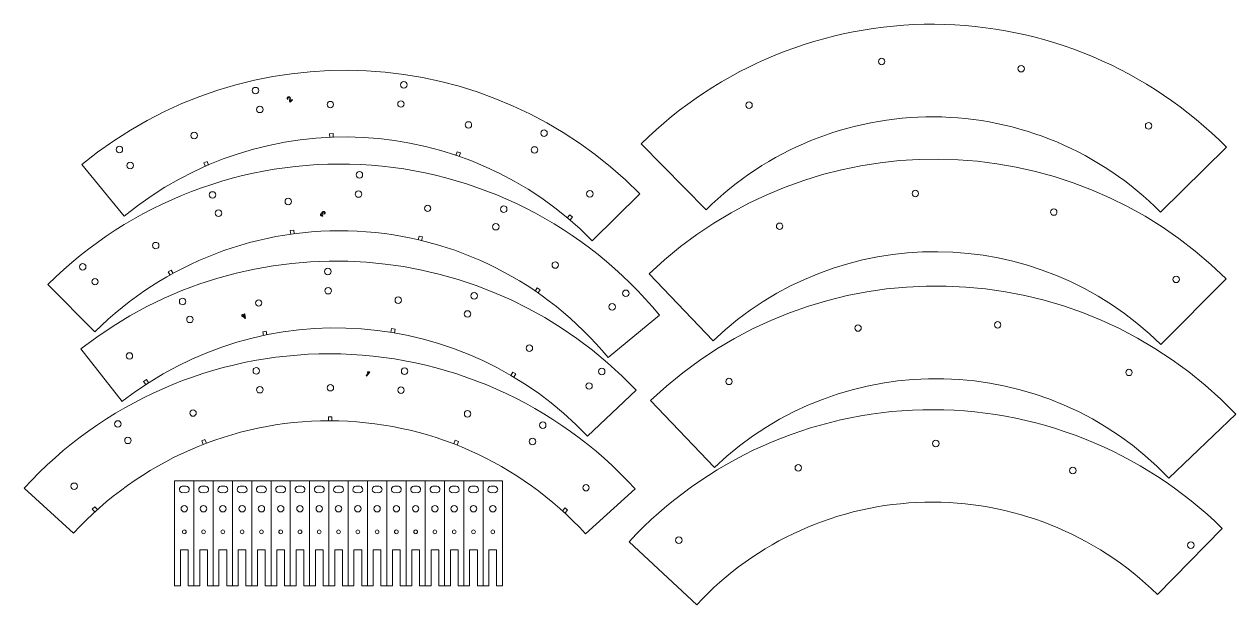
# Model space of a CAD drawing. Header units: inches. Extents: x 6 to 146, y 0 to 34.
# Drawn here: x 6.38 to 53.51, y 1.69 to 24.26 of the extents above; entities that cross this region are included whole.
import ezdxf

# ---------------------------------------------------------------- set-up
doc = ezdxf.new("R2010")
doc.units = ezdxf.units.IN
doc.header["$MEASUREMENT"] = 0
doc.layers.add('cut', color=6, linetype='Continuous', lineweight=0)
doc.layers.add('etch', color=1, linetype='Continuous', lineweight=0)

msp = doc.modelspace()

# ---------------------------------------------------------------- linework, layer by layer
at = {"layer": 'cut'}
for p, q in [((18.388, 20.01), (18.253, 20.005)), ((18.253, 20.005), (18.259, 19.855)), ((18.388, 20.01), (18.394, 19.86)), ((32.904, 17.047), (30.373, 19.607)), ((50.582, 16.951), (53.141, 19.482)), ((13.492, 18.922), (13.368, 18.869)), ((13.368, 18.869), (13.427, 18.731)), ((13.492, 18.922), (13.551, 18.784)), ((23.219, 19.3), (23.17, 19.158)), ((23.347, 19.256), (23.219, 19.3)), ((23.347, 19.256), (23.298, 19.114)), ((8.621, 18.803), (10.268, 16.801)), ((28.47, 15.841), (30.323, 17.665)), ((27.595, 16.849), (27.498, 16.734)), ((27.698, 16.762), (27.595, 16.849)), ((27.698, 16.762), (27.601, 16.647)), ((16.86, 16.256), (16.727, 16.238)), ((16.727, 16.238), (16.747, 16.089)), ((16.86, 16.256), (16.881, 16.107)), ((21.738, 16.021), (21.703, 15.875)), ((21.869, 15.99), (21.738, 16.021)), ((21.869, 15.99), (21.834, 15.843)), ((12.094, 14.696), (11.976, 14.631)), ((11.976, 14.631), (12.048, 14.499)), ((12.094, 14.696), (12.166, 14.564)), ((9.124, 12.301), (7.295, 14.139)), ((33.171, 11.955), (30.688, 14.555)), ((50.596, 11.804), (53.127, 14.363)), ((26.332, 14.008), (26.247, 13.884)), ((26.443, 13.931), (26.332, 14.008)), ((26.443, 13.931), (26.358, 13.808)), ((31.092, 12.945), (29.089, 11.299)), ((15.785, 12.329), (15.652, 12.302)), ((15.652, 12.302), (15.683, 12.155)), ((15.785, 12.329), (15.815, 12.182)), ((20.667, 12.427), (20.642, 12.279)), ((20.8, 12.405), (20.667, 12.427)), ((20.8, 12.405), (20.775, 12.257)), ((8.578, 11.637), (10.18, 9.589)), ((11.135, 10.447), (11.022, 10.374)), ((11.022, 10.374), (11.103, 10.248)), ((11.135, 10.447), (11.217, 10.321)), ((25.387, 10.732), (25.311, 10.603)), ((25.503, 10.663), (25.387, 10.732)), ((25.503, 10.663), (25.427, 10.534)), ((30.178, 10.03), (28.291, 8.241)), ((30.743, 9.634), (33.228, 7.029)), ((18.209, 8.996), (18.209, 8.846)), ((18.344, 8.995), (18.209, 8.996)), ((18.344, 8.995), (18.344, 8.845)), ((53.506, 9.096), (50.901, 6.611)), ((13.407, 8.11), (13.281, 8.062)), ((13.281, 8.062), (13.335, 7.921)), ((13.407, 8.11), (13.461, 7.97)), ((23.142, 8.087), (23.087, 7.947)), ((23.268, 8.037), (23.142, 8.087)), ((23.268, 8.037), (23.213, 7.898)), ((8.293, 4.471), (6.377, 6.228)), ((12.978, 6.51), (12.228, 6.51)), ((12.228, 2.425), (12.228, 6.51)), ((13.728, 6.51), (12.978, 6.51)), ((12.978, 2.425), (12.978, 6.51)), ((14.478, 6.51), (13.728, 6.51)), ((13.728, 2.425), (13.728, 6.51)), ((15.228, 6.51), (14.478, 6.51)), ((14.478, 2.425), (14.478, 6.51)), ((15.978, 6.51), (15.228, 6.51)), ((15.228, 2.425), (15.228, 6.51)), ((16.728, 6.51), (15.978, 6.51)), ((15.978, 2.425), (15.978, 6.51)), ((17.478, 6.51), (16.728, 6.51)), ((16.728, 2.425), (16.728, 6.51)), ((18.228, 6.51), (17.478, 6.51)), ((17.478, 2.425), (17.478, 6.51)), ((18.978, 6.51), (18.228, 6.51)), ((18.228, 2.425), (18.228, 6.51)), ((19.728, 6.51), (18.978, 6.51)), ((18.978, 2.425), (18.978, 6.51)), ((20.478, 6.51), (19.728, 6.51)), ((19.728, 2.425), (19.728, 6.51)), ((21.228, 6.51), (20.478, 6.51)), ((20.478, 2.425), (20.478, 6.51)), ((21.978, 6.51), (21.228, 6.51)), ((21.228, 2.425), (21.228, 6.51)), ((22.728, 6.51), (21.978, 6.51)), ((21.978, 2.425), (21.978, 6.51)), ((23.478, 6.51), (22.728, 6.51)), ((22.728, 2.425), (22.728, 6.51)), ((24.228, 6.51), (23.478, 6.51)), ((23.478, 2.425), (23.478, 6.51)), ((24.978, 6.51), (24.228, 6.51)), ((24.228, 2.425), (24.228, 6.51)), ((24.978, 2.425), (24.978, 6.51)), ((28.214, 4.445), (30.137, 6.199)), ((30.137, 6.199), (28.216, 4.447)), ((9.124, 5.501), (9.023, 5.41)), ((9.023, 5.41), (9.124, 5.299)), ((9.124, 5.501), (9.224, 5.39)), ((27.413, 5.457), (27.311, 5.346)), ((27.512, 5.366), (27.411, 5.255)), ((27.512, 5.366), (27.413, 5.457)), ((12.453, 2.425), (12.453, 3.825)), ((12.753, 3.825), (12.453, 3.825)), ((12.753, 2.425), (12.753, 3.825)), ((13.203, 2.425), (13.203, 3.825)), ((13.503, 3.825), (13.203, 3.825)), ((13.503, 2.425), (13.503, 3.825)), ((13.953, 2.425), (13.953, 3.825)), ((14.253, 3.825), (13.953, 3.825)), ((14.253, 2.425), (14.253, 3.825)), ((14.703, 2.425), (14.703, 3.825)), ((15.003, 3.825), (14.703, 3.825)), ((15.003, 2.425), (15.003, 3.825)), ((15.453, 2.425), (15.453, 3.825)), ((15.753, 3.825), (15.453, 3.825)), ((15.753, 2.425), (15.753, 3.825)), ((16.203, 2.425), (16.203, 3.825)), ((16.503, 3.825), (16.203, 3.825)), ((16.503, 2.425), (16.503, 3.825)), ((16.953, 2.425), (16.953, 3.825)), ((17.253, 3.825), (16.953, 3.825)), ((17.253, 2.425), (17.253, 3.825)), ((17.703, 2.425), (17.703, 3.825)), ((18.003, 3.825), (17.703, 3.825)), ((18.003, 2.425), (18.003, 3.825)), ((18.453, 2.425), (18.453, 3.825)), ((18.753, 3.825), (18.453, 3.825)), ((18.753, 2.425), (18.753, 3.825)), ((19.203, 2.425), (19.203, 3.825)), ((19.503, 3.825), (19.203, 3.825)), ((19.503, 2.425), (19.503, 3.825)), ((19.953, 2.425), (19.953, 3.825)), ((20.253, 3.825), (19.953, 3.825)), ((20.253, 2.425), (20.253, 3.825)), ((20.703, 2.425), (20.703, 3.825)), ((21.003, 3.825), (20.703, 3.825)), ((21.003, 2.425), (21.003, 3.825)), ((21.453, 2.425), (21.453, 3.825)), ((21.753, 3.825), (21.453, 3.825)), ((21.753, 2.425), (21.753, 3.825)), ((22.203, 2.425), (22.203, 3.825)), ((22.503, 3.825), (22.203, 3.825)), ((22.503, 2.425), (22.503, 3.825)), ((22.953, 2.425), (22.953, 3.825)), ((23.253, 3.825), (22.953, 3.825)), ((23.253, 2.425), (23.253, 3.825)), ((23.703, 2.425), (23.703, 3.825)), ((24.003, 3.825), (23.703, 3.825)), ((24.003, 2.425), (24.003, 3.825)), ((24.453, 2.425), (24.453, 3.825)), ((24.753, 3.825), (24.453, 3.825)), ((24.753, 2.425), (24.753, 3.825)), ((29.905, 4.138), (32.538, 1.691)), ((12.228, 2.425), (12.453, 2.425)), ((12.978, 2.425), (12.753, 2.425)), ((12.978, 2.425), (13.203, 2.425)), ((13.728, 2.425), (13.503, 2.425)), ((13.728, 2.425), (13.953, 2.425)), ((14.478, 2.425), (14.253, 2.425)), ((14.478, 2.425), (14.703, 2.425)), ((15.228, 2.425), (15.003, 2.425)), ((15.228, 2.425), (15.453, 2.425)), ((15.978, 2.425), (15.753, 2.425)), ((15.978, 2.425), (16.203, 2.425)), ((16.728, 2.425), (16.503, 2.425)), ((16.728, 2.425), (16.953, 2.425)), ((17.478, 2.425), (17.253, 2.425)), ((17.478, 2.425), (17.703, 2.425)), ((18.228, 2.425), (18.003, 2.425)), ((18.228, 2.425), (18.453, 2.425)), ((18.978, 2.425), (18.753, 2.425)), ((18.978, 2.425), (19.203, 2.425)), ((19.728, 2.425), (19.503, 2.425)), ((19.728, 2.425), (19.953, 2.425)), ((20.478, 2.425), (20.253, 2.425)), ((20.478, 2.425), (20.703, 2.425)), ((21.228, 2.425), (21.003, 2.425)), ((21.228, 2.425), (21.453, 2.425)), ((21.978, 2.425), (21.753, 2.425)), ((21.978, 2.425), (22.203, 2.425)), ((22.728, 2.425), (22.503, 2.425)), ((22.728, 2.425), (22.953, 2.425)), ((23.478, 2.425), (23.253, 2.425)), ((23.478, 2.425), (23.703, 2.425)), ((24.228, 2.425), (24.003, 2.425)), ((24.228, 2.425), (24.453, 2.425)), ((24.978, 2.425), (24.753, 2.425))]:
    msp.add_line(p, q, dxfattribs=at)
msp.add_lwpolyline([(50.46, 2.089), (52.981, 4.652)], dxfattribs=at)
for centre, radius in [((39.732, 22.812), 0.125), ((45.158, 22.531), 0.125), ((15.375, 21.681), 0.126), ((21.141, 21.902), 0.126), ((18.283, 21.138), 0.125), ((21.031, 21.16), 0.126), ((34.572, 21.114), 0.125), ((15.541, 20.949), 0.126), ((23.656, 20.346), 0.125), ((50.115, 20.31), 0.125), ((12.986, 19.936), 0.125), ((26.597, 20.026), 0.126), ((10.079, 19.392), 0.126), ((26.227, 19.373), 0.126), ((10.498, 18.769), 0.126), ((19.415, 18.408), 0.126), ((13.699, 17.625), 0.126), ((16.646, 17.369), 0.125), ((19.379, 17.658), 0.126), ((28.38, 17.666), 0.125), ((41.042, 17.679), 0.125), ((13.936, 16.913), 0.126), ((22.071, 17.104), 0.125), ((25.029, 17.072), 0.126), ((46.426, 16.958), 0.125), ((24.724, 16.387), 0.126), ((35.761, 16.406), 0.125), ((11.492, 15.656), 0.125), ((8.651, 14.83), 0.126), ((18.187, 14.65), 0.126), ((27.034, 14.898), 0.125), ((9.129, 14.252), 0.126), ((51.186, 14.341), 0.125), ((18.201, 13.9), 0.126), ((23.878, 13.701), 0.126), ((29.78, 13.8), 0.126), ((12.537, 13.479), 0.126), ((15.495, 13.424), 0.125), ((20.925, 13.531), 0.125), ((29.249, 13.271), 0.126), ((12.822, 12.785), 0.126), ((23.621, 12.996), 0.126), ((38.812, 12.449), 0.125), ((44.243, 12.572), 0.125), ((26.027, 11.668), 0.125), ((10.469, 11.364), 0.125), ((15.403, 10.788), 0.126), ((21.172, 10.772), 0.126), ((28.842, 10.76), 0.126), ((49.352, 10.724), 0.125), ((33.792, 10.373), 0.125), ((15.539, 10.051), 0.126), ((18.286, 10.127), 0.125), ((21.033, 10.035), 0.126), ((28.348, 10.196), 0.126), ((12.944, 9.144), 0.125), ((23.622, 9.114), 0.125), ((10.017, 8.719), 0.126), ((26.547, 8.672), 0.126), ((10.41, 8.081), 0.126), ((26.15, 8.036), 0.126), ((41.837, 7.961), 0.125), ((36.487, 7.015), 0.125), ((47.167, 6.911), 0.125), ((8.318, 6.298), 0.125), ((28.231, 6.241), 0.125), ((12.603, 5.425), 0.126), ((13.353, 5.425), 0.126), ((14.103, 5.425), 0.126), ((14.853, 5.425), 0.126), ((15.603, 5.425), 0.126), ((16.353, 5.425), 0.126), ((17.103, 5.425), 0.126), ((17.853, 5.425), 0.126), ((18.603, 5.425), 0.126), ((19.353, 5.425), 0.126), ((20.103, 5.425), 0.126), ((20.853, 5.425), 0.126), ((21.603, 5.425), 0.126), ((22.353, 5.425), 0.126), ((23.103, 5.425), 0.126), ((23.853, 5.425), 0.126), ((24.603, 5.425), 0.126), ((12.603, 4.525), 0.0725), ((13.353, 4.525), 0.0725), ((14.103, 4.525), 0.0725), ((14.853, 4.525), 0.0725), ((15.603, 4.525), 0.0725), ((16.353, 4.525), 0.0725), ((17.103, 4.525), 0.0725), ((17.853, 4.525), 0.0725), ((18.603, 4.525), 0.0725), ((19.353, 4.525), 0.0725), ((20.103, 4.525), 0.0725), ((20.853, 4.525), 0.0725), ((21.603, 4.525), 0.0725), ((22.353, 4.525), 0.0725), ((23.103, 4.525), 0.0725), ((23.853, 4.525), 0.0725), ((24.603, 4.525), 0.0725), ((31.841, 4.2), 0.125), ((51.757, 4.006), 0.125)]:
    msp.add_circle(centre, radius, dxfattribs=at)
for centre, radius, start, end in [((41.695, 8.16), 16.1, 44.6866, 134.6866), ((18.85, 6.37), 16.1, 44.5518, 129.4466), ((41.695, 8.16), 12.5, 44.6866, 134.6866), ((18.85, 6.37), 13.507, 44.5518, 129.4466), ((41.806, 2.917), 16.1, 45.3147, 133.6884), ((18.651, 2.726), 16.1, 39.3983, 134.8561), ((18.651, 2.726), 13.507, 39.3983, 134.8561), ((41.806, 2.917), 12.5, 45.3147, 133.6884), ((18.494, -1.047), 16.1, 43.4738, 128.016), ((41.855, -2.016), 16.1, 43.6461, 133.6461), ((18.494, -1.047), 13.5, 43.4738, 128.016), ((18.244, -4.652), 16.1, 42.379, 137.4842), ((41.855, -2.016), 12.5, 43.6461, 133.6461), ((41.692, -6.82), 16.095, 45.4614, 137.0878), ((18.244, -4.652), 13.497, 42.379, 137.4842), ((12.538, 6.172), 0.126, 95, 275), ((12.603, 5.425), 0.876, 85, 95), ((12.669, 6.172), 0.126, 265, 85), ((13.288, 6.172), 0.126, 95, 275), ((13.353, 5.425), 0.876, 85, 95), ((13.419, 6.172), 0.126, 265, 85), ((14.038, 6.172), 0.126, 95, 275), ((14.103, 5.425), 0.876, 85, 95), ((14.169, 6.172), 0.126, 265, 85), ((14.788, 6.172), 0.126, 95, 275), ((14.853, 5.425), 0.876, 85, 95), ((14.919, 6.172), 0.126, 265, 85), ((15.538, 6.172), 0.126, 95, 275), ((15.603, 5.425), 0.876, 85, 95), ((15.669, 6.172), 0.126, 265, 85), ((16.288, 6.172), 0.126, 95, 275), ((16.353, 5.425), 0.876, 85, 95), ((16.419, 6.172), 0.126, 265, 85), ((17.038, 6.172), 0.126, 95, 275), ((17.103, 5.425), 0.876, 85, 95), ((17.169, 6.172), 0.126, 265, 85), ((17.788, 6.172), 0.126, 95, 275), ((17.853, 5.425), 0.876, 85, 95), ((17.919, 6.172), 0.126, 265, 85), ((18.538, 6.172), 0.126, 95, 275), ((18.603, 5.425), 0.876, 85, 95), ((18.669, 6.172), 0.126, 265, 85), ((19.288, 6.172), 0.126, 95, 275), ((19.353, 5.425), 0.876, 85, 95), ((19.419, 6.172), 0.126, 265, 85), ((20.038, 6.172), 0.126, 95, 275), ((20.103, 5.425), 0.876, 85, 95), ((20.169, 6.172), 0.126, 265, 85), ((20.788, 6.172), 0.126, 95, 275), ((20.853, 5.425), 0.876, 85, 95), ((20.919, 6.172), 0.126, 265, 85), ((21.538, 6.172), 0.126, 95, 275), ((21.603, 5.425), 0.876, 85, 95), ((21.669, 6.172), 0.126, 265, 85), ((22.288, 6.172), 0.126, 95, 275), ((22.353, 5.425), 0.876, 85, 95), ((22.419, 6.172), 0.126, 265, 85), ((23.038, 6.172), 0.126, 95, 275), ((23.103, 5.425), 0.876, 85, 95), ((23.169, 6.172), 0.126, 265, 85), ((23.788, 6.172), 0.126, 95, 275), ((23.853, 5.425), 0.876, 85, 95), ((23.919, 6.172), 0.126, 265, 85), ((24.538, 6.172), 0.126, 95, 275), ((24.603, 5.425), 0.876, 85, 95), ((24.669, 6.172), 0.126, 265, 85), ((12.603, 5.425), 0.624, 85, 95), ((13.353, 5.425), 0.624, 85, 95), ((14.103, 5.425), 0.624, 85, 95), ((14.853, 5.425), 0.624, 85, 95), ((15.603, 5.425), 0.624, 85, 95), ((16.353, 5.425), 0.624, 85, 95), ((17.103, 5.425), 0.624, 85, 95), ((17.853, 5.425), 0.624, 85, 95), ((18.603, 5.425), 0.624, 85, 95), ((19.353, 5.425), 0.624, 85, 95), ((20.103, 5.425), 0.624, 85, 95), ((20.853, 5.425), 0.624, 85, 95), ((21.603, 5.425), 0.624, 85, 95), ((22.353, 5.425), 0.624, 85, 95), ((23.103, 5.425), 0.624, 85, 95), ((23.853, 5.425), 0.624, 85, 95), ((24.603, 5.425), 0.624, 85, 95), ((41.692, -6.82), 12.5, 45.4614, 137.0878)]:
    msp.add_arc(centre, radius, start, end, dxfattribs=at)
at = {"layer": 'etch', "color": 1, "lineweight": 0}
for p, q in [((16.611, 21.403), (16.603, 21.38)), ((16.603, 21.38), (16.607, 21.36)), ((16.607, 21.36), (16.621, 21.335)), ((16.627, 21.423), (16.611, 21.403)), ((16.621, 21.335), (16.638, 21.352)), ((16.647, 21.438), (16.627, 21.423)), ((16.627, 21.38), (16.629, 21.385)), ((16.635, 21.356), (16.627, 21.38)), ((16.629, 21.385), (16.639, 21.407)), ((16.638, 21.352), (16.635, 21.356)), ((16.639, 21.407), (16.643, 21.411)), ((16.643, 21.411), (16.666, 21.418)), ((16.669, 21.444), (16.647, 21.438)), ((16.666, 21.418), (16.668, 21.42)), ((16.668, 21.42), (16.692, 21.408)), ((16.694, 21.438), (16.669, 21.444)), ((16.692, 21.408), (16.694, 21.407)), ((16.709, 21.426), (16.694, 21.438)), ((16.694, 21.407), (16.703, 21.381)), ((16.701, 21.32), (16.699, 21.299)), ((16.699, 21.299), (16.699, 21.275)), ((16.699, 21.275), (16.7, 21.269)), ((16.7, 21.269), (16.708, 21.246)), ((16.705, 21.352), (16.701, 21.32)), ((16.703, 21.381), (16.705, 21.375)), ((16.705, 21.375), (16.705, 21.352)), ((16.708, 21.246), (16.718, 21.232)), ((16.721, 21.406), (16.709, 21.426)), ((16.718, 21.232), (16.81, 21.323)), ((16.727, 21.381), (16.721, 21.406)), ((16.722, 21.295), (16.726, 21.326)), ((16.724, 21.289), (16.722, 21.295)), ((16.726, 21.271), (16.724, 21.289)), ((16.726, 21.326), (16.729, 21.355)), ((16.795, 21.339), (16.726, 21.271)), ((16.727, 21.377), (16.727, 21.381)), ((16.729, 21.355), (16.727, 21.377)), ((16.81, 21.323), (16.795, 21.339)), ((17.994, 16.98), (17.972, 16.966)), ((18.017, 16.984), (17.994, 16.98)), ((18.041, 16.98), (18.017, 16.984)), ((18.062, 16.962), (18.041, 16.98)), ((17.915, 16.894), (17.901, 16.873)), ((17.901, 16.873), (17.901, 16.869)), ((17.901, 16.869), (17.903, 16.843)), ((17.903, 16.843), (17.903, 16.839)), ((17.903, 16.839), (17.921, 16.818)), ((17.937, 16.908), (17.915, 16.894)), ((17.915, 16.894), (17.915, 16.894)), ((17.921, 16.818), (17.933, 16.806)), ((17.923, 16.855), (17.933, 16.876)), ((17.933, 16.833), (17.923, 16.855)), ((17.933, 16.876), (17.937, 16.88)), ((17.933, 16.833), (17.933, 16.833)), ((17.956, 16.822), (17.933, 16.833)), ((17.933, 16.806), (17.956, 16.798)), ((17.962, 16.906), (17.937, 16.908)), ((17.937, 16.88), (17.958, 16.886)), ((17.956, 16.935), (17.954, 16.929)), ((17.954, 16.929), (17.962, 16.906)), ((17.964, 16.959), (17.956, 16.935)), ((17.98, 16.829), (17.956, 16.822)), ((17.956, 16.822), (17.956, 16.822)), ((17.956, 16.798), (17.974, 16.8)), ((17.958, 16.886), (17.962, 16.886)), ((17.962, 16.906), (17.962, 16.906)), ((17.962, 16.886), (17.984, 16.872)), ((17.972, 16.966), (17.964, 16.959)), ((17.974, 16.8), (17.997, 16.812)), ((17.978, 16.925), (17.99, 16.949)), ((17.978, 16.921), (17.978, 16.925)), ((17.988, 16.896), (17.978, 16.921)), ((17.984, 16.833), (17.98, 16.829)), ((17.984, 16.872), (17.988, 16.868)), ((17.997, 16.812), (17.984, 16.833)), ((17.992, 16.892), (17.988, 16.896)), ((17.988, 16.868), (18.005, 16.882)), ((17.99, 16.949), (17.998, 16.953)), ((18.005, 16.882), (17.992, 16.892)), ((17.998, 16.953), (18.021, 16.96)), ((18.021, 16.96), (18.027, 16.958)), ((18.027, 16.958), (18.048, 16.949)), ((18.048, 16.949), (18.05, 16.947)), ((18.06, 16.917), (18.048, 16.894)), ((18.048, 16.894), (18.068, 16.878)), ((18.05, 16.947), (18.06, 16.925)), ((18.06, 16.925), (18.06, 16.917)), ((18.08, 16.941), (18.062, 16.962)), ((18.062, 16.962), (18.062, 16.962)), ((18.068, 16.878), (18.078, 16.896)), ((18.078, 16.896), (18.084, 16.921)), ((18.084, 16.921), (18.08, 16.941)), ((14.851, 12.976), (14.833, 12.958)), ((14.833, 12.958), (14.865, 12.924)), ((14.865, 12.924), (14.847, 12.907)), ((14.847, 12.907), (14.864, 12.889)), ((14.883, 12.941), (14.851, 12.976)), ((14.864, 12.889), (14.882, 12.906)), ((14.882, 12.906), (14.97, 12.814)), ((14.946, 13), (14.883, 12.941)), ((14.901, 12.923), (14.947, 12.967)), ((14.961, 12.859), (14.901, 12.923)), ((14.963, 12.982), (14.946, 13)), ((14.947, 12.967), (14.961, 12.859)), ((14.984, 12.827), (14.963, 12.982)), ((14.97, 12.814), (14.984, 12.827)), ((19.777, 10.715), (19.673, 10.601)), ((19.673, 10.601), (19.691, 10.584)), ((19.691, 10.584), (19.826, 10.731)), ((19.737, 10.745), (19.72, 10.726)), ((19.72, 10.726), (19.724, 10.727)), ((19.724, 10.727), (19.748, 10.72)), ((19.763, 10.74), (19.737, 10.745)), ((19.748, 10.72), (19.752, 10.72)), ((19.752, 10.72), (19.777, 10.715)), ((19.778, 10.737), (19.763, 10.74)), ((19.806, 10.742), (19.778, 10.737)), ((19.813, 10.742), (19.806, 10.742)), ((19.826, 10.731), (19.813, 10.742))]:
    msp.add_line(p, q, dxfattribs=at)

doc.saveas('drawing.dxf')
